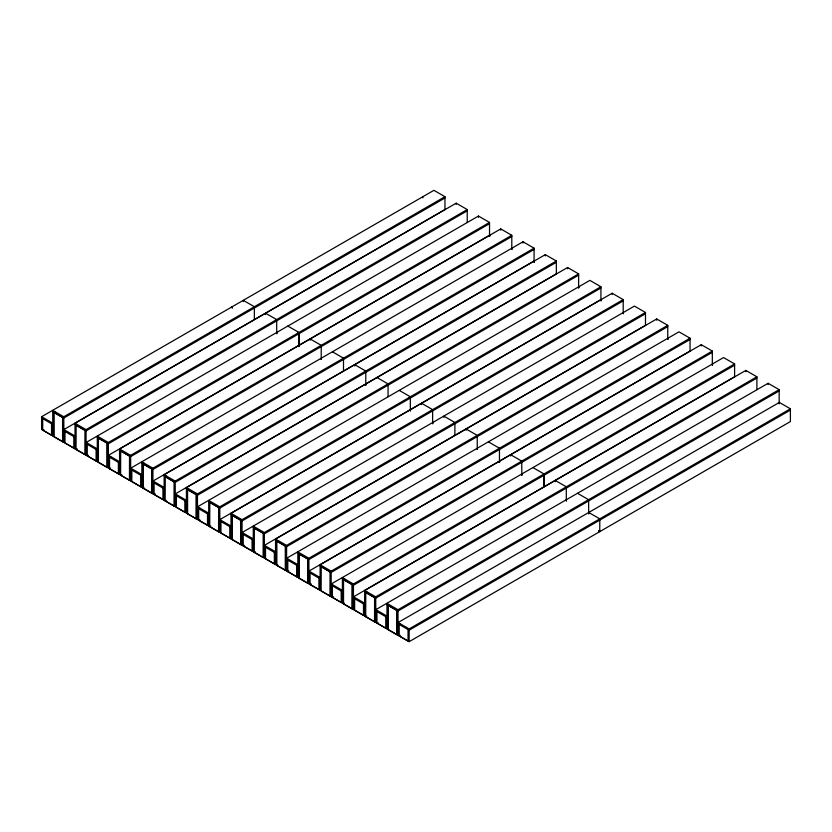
<?xml version="1.0" encoding="UTF-8"?>
<svg xmlns="http://www.w3.org/2000/svg" width="832" height="832" viewBox="0 0 832 832"><rect width="100%" height="100%" fill="white"/><g stroke="black" fill="none" stroke-linecap="round" stroke-linejoin="round"><path stroke-width="1.25" d="M398.102 635.294L398.102 622.534L779.355 402.428L790.4 408.803L790.4 421.564L409.146 641.67L41.6 429.468L41.6 416.718L433.909 190.33L444.954 196.706L444.954 209.466M54.86 411.736L53.758 412.381L53.758 436.613L62.598 441.719L63.7 441.085M52.738 435.906L52.738 410.384L63.794 416.77L444.954 196.706M52.645 434.595L51.542 435.23L42.702 430.123L43.805 429.489M444.954 197.985L63.794 418.038L52.738 411.663M445.13 209.466L63.877 429.582L74.932 435.958L74.932 448.718M75.026 448.77L75.026 423.249L456.186 203.185L467.23 209.57L467.23 222.331M75.026 423.249L86.07 429.634L467.23 209.57M467.23 210.85L86.07 430.903L75.026 424.528M64.99 431.496L64.99 442.988L73.819 448.094L74.932 447.46M86.164 455.198L86.164 442.447L478.462 216.05L489.518 222.435L489.518 236.465M84.968 430.269L84.874 454.584L76.034 449.478L77.147 448.843M96.106 449.478L97.209 448.843M107.162 443.206L98.322 438.11L98.322 462.342L107.162 467.449L107.162 443.206L489.518 222.435M97.209 460.325L96.106 460.959L87.266 455.853L88.369 455.218M119.579 474.5L119.579 448.978L500.75 228.914L511.794 235.3L511.794 249.33M110.656 456.602L109.543 457.236L109.543 468.718L118.383 473.824L118.383 462.322M120.692 450.892L120.598 475.207L129.438 480.314L129.532 455.998L511.794 235.3M109.543 468.718L110.656 468.083M511.794 236.569L130.634 456.633L119.579 450.258M534.082 262.194L534.082 248.165L523.026 241.779L130.728 468.166L141.773 474.552M120.598 475.207L121.701 474.573M142.886 463.83L151.715 468.936L151.715 493.178L142.886 488.072L142.886 463.83L143.988 463.195M129.438 480.314L130.541 479.679M141.866 487.365L141.866 461.843L152.911 468.218L534.082 248.165M534.082 249.434L152.911 469.498L141.866 463.122M131.83 470.08L131.83 481.582L140.67 486.689L141.773 486.044M153.005 493.792L153.005 481.031L534.258 260.915L534.258 262.194M164.143 500.219L164.143 474.708L545.314 254.644L556.358 261.03L556.358 273.78M142.886 488.072L143.988 487.438M166.265 476.06L165.162 476.694L174.002 481.801M164.143 474.708L175.198 481.083L556.358 261.03M162.947 488.051L162.947 499.554L154.107 494.447L155.22 493.813M556.358 262.298L175.198 482.362L164.143 475.987M556.535 273.78L175.292 493.896L186.337 500.282L185.234 500.937L185.234 512.418L176.394 507.312L176.394 495.81M186.43 513.084L186.43 487.573L567.59 267.509L578.635 273.884L578.635 287.924M175.105 505.398L174.002 506.043L165.162 500.937L166.265 500.302M187.439 489.559L196.279 494.666L196.279 518.908L187.439 513.802L187.439 489.559L188.552 488.925M186.43 487.573L197.475 493.948L578.635 273.884M197.569 519.522L197.569 506.761L589.867 280.374L600.922 286.749L600.922 300.789M199.774 508.05L198.671 508.695L198.671 520.177L207.511 525.273L208.614 524.638M600.922 286.749L218.566 507.53L209.726 502.424M198.671 520.177L199.774 519.532M230.994 538.814L230.994 513.302L612.154 293.238L623.199 299.614L623.199 313.654M219.669 531.128L218.566 531.773L209.726 526.666L210.829 526.032M241.946 543.993L240.843 544.627L240.843 520.395L623.199 299.614M623.199 300.893L242.039 520.957L230.994 514.571M242.133 545.251L242.133 532.49L634.431 306.103L645.486 312.478L645.486 325.239M253.271 551.678L253.271 526.167L264.316 532.542L645.486 312.478M252.075 539.51L252.075 551.002L243.235 545.906L244.338 545.262M645.486 313.758L264.316 533.822L253.271 527.436M645.663 325.239L264.41 545.355L275.465 551.73L275.465 564.491M275.548 564.543L275.548 539.032L656.718 318.968L667.763 325.343L667.763 339.373M264.233 556.858L263.13 557.492L254.29 552.396L255.393 551.751M275.465 551.751L274.352 552.386L274.352 563.867L265.512 558.771L265.522 547.269M275.548 539.032L286.603 545.407L667.763 325.343M667.763 326.622L286.603 546.686L275.548 540.301M286.603 545.407L286.603 570.918L286.697 558.22L678.995 331.833L690.05 338.208L690.05 350.969M276.567 565.261L285.407 570.357L285.407 546.125L276.567 541.018L276.567 565.261L277.67 564.616M297.835 577.408L297.835 551.897L308.88 558.272L690.05 338.208M297.742 576.098L296.639 576.732L287.799 571.626L288.902 570.991M690.227 350.969L308.974 571.085L320.018 577.46L320.018 590.221M320.112 590.273L320.112 564.751L701.282 344.698L712.327 351.073L712.327 365.102M307.684 583.222L307.684 558.979L298.854 553.883L298.854 578.126L307.684 583.222L308.797 582.587M712.327 351.073L329.971 571.844L321.131 566.748M318.916 578.094L318.916 589.597L310.076 584.49L311.189 583.856M712.327 352.352L331.167 572.406L320.112 566.03M331.261 596.7L331.261 583.95L723.559 357.562L734.604 363.938L734.604 376.698M353.361 608.317L352.248 608.951L343.408 603.845L343.408 579.613L344.521 578.968M321.225 566.665L321.131 590.98L329.971 596.086L331.074 595.452M342.399 603.138L342.399 577.616L353.444 584.002L734.604 363.938M342.306 601.827L341.203 602.462L332.363 597.355L333.466 596.721M734.604 365.217L353.444 585.27L342.399 578.895M353.538 609.565L353.538 596.814L734.791 376.698M353.538 596.814L364.582 603.19L364.582 615.95L364.676 590.481L745.836 370.417L756.891 376.802L756.891 389.553M343.408 603.845L344.521 603.21M366.798 591.833L365.695 592.478L374.535 597.574M364.676 590.481L375.731 596.866L756.891 376.802M756.891 378.071L375.731 598.135L364.676 591.76M779.168 403.697L779.168 389.667L768.123 383.282L375.814 609.669L386.87 616.054L385.757 616.71L385.757 628.191L376.927 623.085L376.927 611.582M375.638 621.182L374.535 621.816L365.695 616.71L366.798 616.075M386.963 628.867L386.963 603.346L398.008 609.731L779.168 389.667M376.927 623.085L378.03 622.45M779.168 390.936L398.008 611L386.963 604.625M385.757 628.191L386.87 627.546M399.204 624.468L400.306 623.834M398.102 622.534L409.146 628.919L790.4 408.803M408.044 629.554L408.044 641.056L399.204 635.95L400.306 635.315M790.4 410.082L409.146 630.188L398.102 623.813M488.405 223.07L489.518 223.704L108.347 443.768L97.302 437.393M577.533 274.529L578.635 275.163L197.475 495.227L186.43 488.852M599.82 287.394L600.922 288.028L219.762 508.092L208.707 501.717M688.938 338.842L690.05 339.487L308.88 559.551L297.835 553.166M287.882 326.092L298.938 332.457L299.031 346.549M332.446 351.811L343.502 358.186L343.491 370.958M377 377.541L388.066 383.916L388.055 396.677M399.287 390.406L410.342 396.781L410.332 410.821M488.405 441.865L499.47 448.24L499.46 462.28M532.969 467.594L544.034 473.959L544.034 486.72L544.024 473.97M577.533 493.324L588.598 499.689L588.692 513.781M297.825 333.102L298.938 333.736M386.942 384.561L388.066 385.195M409.23 397.426L410.342 398.06M498.358 448.885L499.47 449.509M587.475 500.334L588.598 500.968M588.692 512.502L599.81 518.835L599.737 531.638L598.634 531.003M598.707 530.962L599.81 531.596M119.579 448.978L130.634 455.364L130.728 480.927M230.994 513.302L242.039 519.678L242.039 545.199M320.112 564.751L331.167 571.137L331.167 596.648M76.034 425.246L84.874 430.342M120.598 450.965L129.438 456.071M240.843 520.395L232.003 515.289L232.003 539.531L240.843 544.627L240.937 520.312M254.29 528.154L263.13 533.26M343.408 579.613L352.248 584.709L352.248 608.951L352.342 584.636M41.6 416.718L52.645 423.093M86.164 442.447L97.209 448.822M153.005 481.031L164.05 487.417L164.05 500.167M197.569 506.761L208.614 513.136L208.614 525.897M242.133 532.49L253.178 538.866M286.697 558.22L297.742 564.595L296.639 565.25L296.639 576.732M331.261 583.95L342.306 590.325M41.6 417.986L52.645 424.372M63.877 430.851L74.932 437.237M86.164 443.716L97.209 450.102M108.441 456.581L119.496 462.956M130.728 469.446L141.773 475.821M153.005 482.31L164.05 488.686M175.292 495.175L186.337 501.55M197.569 508.04L208.614 514.415M219.846 520.905L230.901 527.28M242.133 533.77L253.178 540.145M264.41 546.634L275.465 553.01M286.697 559.489L297.742 565.874M308.974 572.354L320.018 578.739M331.261 585.218L342.306 591.604M353.538 598.083L364.582 604.469M375.814 610.948L386.87 617.323M779.355 402.428L779.355 403.697M768.123 383.282L768.123 384.561M745.836 370.417L745.836 371.696M712.504 363.834L712.504 365.113M701.282 344.698L701.282 345.966M667.95 338.104L667.95 339.383M656.718 318.968L656.718 320.237M623.386 312.374L623.386 313.654M612.154 293.238L612.154 294.518M601.099 300.789L601.099 299.51L219.846 519.626L230.901 526.001L230.901 538.762M588.765 512.46L588.765 513.739M578.822 286.645L578.822 287.924M567.59 267.509L567.59 268.788M566.478 499.595L566.405 500.916M566.301 500.864L566.311 486.824L555.256 480.459L555.256 481.728M545.314 254.644L545.314 255.923M523.026 241.779L523.026 243.058M521.924 473.866L521.924 475.145M521.841 475.186L521.747 461.105L510.692 454.73L510.692 456.009M511.982 248.061L511.982 249.33M500.75 228.914L500.75 230.194M499.564 461.042L499.564 462.322M489.694 236.465L489.694 235.196L108.441 455.302L119.496 461.687L119.496 474.438M478.462 216.05L478.462 217.329M477.36 448.136L477.36 449.415M477.277 449.457L477.194 435.375L466.128 429L466.128 430.279M456.186 203.185L456.186 204.464M454.896 435.271L454.906 422.51L443.851 416.135L443.851 417.414M432.796 422.406L432.796 423.686M432.619 423.686L432.63 409.646L421.564 403.27L421.564 404.55M422.854 196.602L422.854 197.881M410.519 409.552L410.436 410.862M409.146 628.919L409.146 641.67M399.204 624.447L399.204 635.95M398.008 609.731L398.008 635.242M396.906 610.366L396.906 634.608M388.066 605.259L388.066 629.502M375.731 596.866L375.814 622.43M374.618 597.501L374.535 621.816M365.955 383.822L365.872 385.143M365.768 385.091L365.778 371.051L354.723 364.676L354.723 365.955M365.778 592.394L365.695 616.71M363.48 603.824L363.48 615.326L354.64 610.22L354.64 598.728M353.444 584.002L353.444 609.513M343.502 579.53L343.502 603.772M341.203 590.959L341.203 602.462M332.363 585.863L332.363 597.355M330.054 571.771L329.971 596.086M321.391 358.093L321.308 359.414M321.204 359.362L321.225 345.322L310.159 338.957L310.159 340.226M310.076 572.998L310.076 584.49M308.88 558.272L308.974 583.835M307.778 558.906L307.778 583.149M298.938 553.81L298.938 578.042M298.927 332.467L298.927 346.497M287.799 560.134L287.799 571.626M285.501 546.042L285.501 570.284M276.827 332.363L276.827 333.642M276.754 333.684L276.661 319.592L265.595 313.227L265.595 314.496M276.661 540.946L276.661 565.178M264.316 532.542L264.41 558.116M263.214 533.177L263.13 557.492M254.363 319.498L254.374 306.738L243.318 300.362L243.318 301.631M254.374 528.081L254.29 552.396M243.235 534.404L243.235 545.906M232.263 306.634L232.263 307.913M232.19 306.675L232.19 307.954M232.097 515.216L232.097 539.458M229.798 526.646L229.788 538.138L220.958 533.042L220.958 521.539M219.846 532.386L219.762 506.813L208.707 500.438L208.707 525.949M218.65 507.458L218.566 531.773M209.81 502.351L209.726 526.666M207.511 513.781L207.511 525.273M197.475 493.948L197.475 519.47M196.373 494.593L196.373 518.825M187.533 489.486L187.533 513.729M185.234 500.916L185.234 512.398M175.198 481.083L175.292 506.657M174.086 481.728L174.002 506.043M165.256 476.622L165.162 500.937M154.107 482.945L154.107 494.447M152.911 468.218L152.911 493.74M151.809 468.863L151.809 493.106M142.969 463.757L142.969 487.999M140.67 475.186L140.67 486.689M108.441 468.062L108.347 442.499L97.302 436.114L97.302 461.635M107.245 443.134L107.245 467.376M98.405 438.027L98.405 462.27M96.106 449.457L96.106 460.959M87.266 444.361L87.266 455.853M86.07 429.634L86.07 455.146M76.128 425.162L76.034 449.478M73.83 436.592L73.819 448.094M63.794 416.77L63.877 442.333M62.681 417.404L62.681 441.646M62.598 441.719L62.598 417.477L53.758 412.381L53.841 436.54M51.542 423.727L51.542 435.23M42.702 418.631L42.702 430.123M396.812 610.438L387.972 605.332L387.972 629.574L396.812 634.681L396.812 610.438"/></g></svg>
